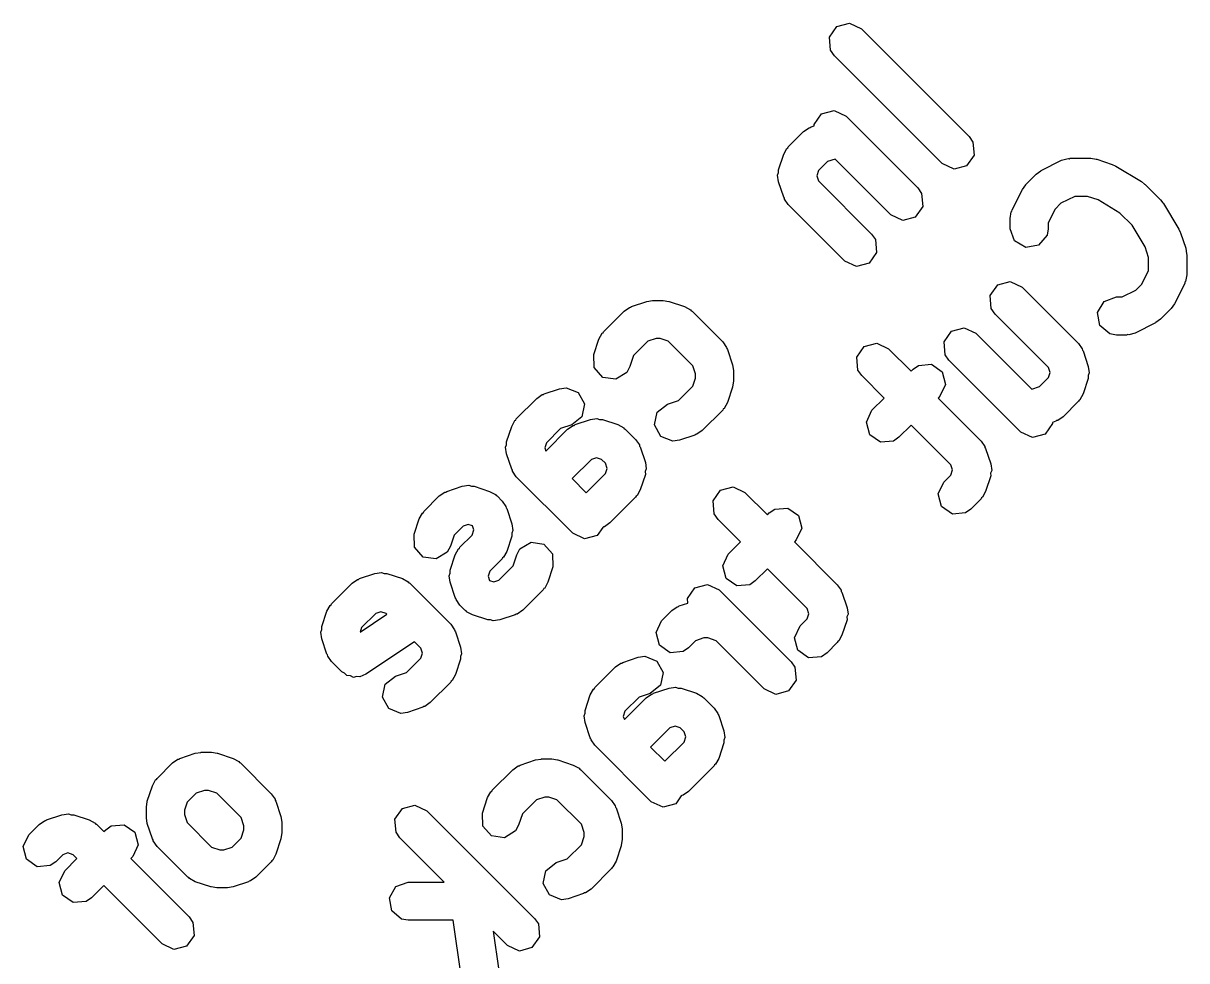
# Model space of a CAD drawing. Extents: x 58.1 to 86.1, y -102 to -91.3.
# Drawn here: x 81.518 to 86.098, y -94.994 to -91.305 of the extents above; entities that cross this region are included whole.
import ezdxf

# ---------------------------------------------------------------- set-up
doc = ezdxf.new("R2010")
doc.units = 0
doc.layers.add('BLACK', color=7, linetype='CONTINUOUS')

msp = doc.modelspace()

# ---------------------------------------------------------------- linework, layer by layer
at = {"layer": 'BLACK', "linetype": 'CONTINUOUS'}
for p, q in [((84.6917, -91.3607), (84.7211, -91.3187)), ((84.7211, -91.3187), (84.7707, -91.3054)), ((84.7707, -91.3054), (84.8172, -91.3271)), ((84.8172, -91.3271), (85.2415, -91.7513)), ((84.6962, -91.4118), (84.6917, -91.3607)), ((84.7111, -91.4331), (84.6962, -91.4118)), ((85.1354, -91.8574), (84.7111, -91.4331)), ((84.6605, -91.6621), (84.7101, -91.6488)), ((84.7101, -91.6488), (84.7566, -91.6705)), ((84.6311, -91.7042), (84.6605, -91.6621)), ((84.7566, -91.6705), (85.0394, -91.9534)), ((84.5293, -91.7917), (84.5899, -91.7311)), ((84.5899, -91.7311), (84.6112, -91.7162)), ((84.6112, -91.7162), (84.6157, -91.7158)), ((84.6157, -91.7158), (84.6192, -91.713)), ((84.6192, -91.713), (84.6315, -91.7089)), ((84.6315, -91.7089), (84.6311, -91.7042)), ((85.2415, -91.7513), (85.2564, -91.7727)), ((85.2564, -91.7727), (85.2609, -91.8238)), ((84.491, -91.8817), (84.5112, -91.8211)), ((84.5112, -91.8211), (84.5236, -91.7982)), ((84.5236, -91.7982), (84.5274, -91.7958)), ((84.5274, -91.7958), (84.5293, -91.7917)), ((85.2609, -91.8238), (85.2314, -91.8658)), ((85.6349, -91.8382), (85.6391, -91.8367)), ((85.6391, -91.8367), (85.72, -91.8367)), ((85.72, -91.8367), (85.742, -91.8405)), ((84.4913, -91.8929), (84.491, -91.8817)), ((84.6834, -91.8497), (84.6479, -91.8853)), ((84.7136, -91.8397), (84.6834, -91.8497)), ((84.9334, -92.0594), (84.7136, -91.8397)), ((85.1819, -91.8791), (85.1354, -91.8574)), ((85.2314, -91.8658), (85.1819, -91.8791)), ((85.5248, -91.885), (85.6056, -91.8446)), ((85.6056, -91.8446), (85.6306, -91.8371)), ((85.6306, -91.8371), (85.6349, -91.8382)), ((85.742, -91.8405), (85.7437, -91.8405)), ((85.7437, -91.8405), (85.8043, -91.8607)), ((85.8043, -91.8607), (85.8157, -91.8669)), ((85.8157, -91.8669), (85.8192, -91.8675)), ((85.8192, -91.8675), (85.9202, -91.9282)), ((84.4871, -91.9033), (84.4913, -91.8929)), ((84.491, -91.9291), (84.4871, -91.9033)), ((84.6479, -91.8853), (84.6412, -91.9054)), ((84.6412, -91.9054), (84.6479, -91.9255)), ((84.6479, -91.9255), (84.8576, -92.1352)), ((85.4649, -91.9394), (85.5053, -91.899)), ((85.5053, -91.899), (85.5237, -91.8862)), ((85.5237, -91.8862), (85.5248, -91.885)), ((85.9202, -91.9282), (85.9315, -91.938)), ((84.5112, -91.9897), (84.491, -91.9291)), ((85.0394, -91.9534), (85.0544, -91.9747)), ((85.4104, -92.0397), (85.4508, -91.9589)), ((85.4508, -91.9589), (85.4642, -91.9409)), ((85.4642, -91.9409), (85.4649, -91.9394)), ((85.9315, -91.938), (85.9346, -91.9394)), ((85.9346, -91.9394), (85.9952, -92)), ((84.514, -91.9932), (84.5112, -91.9897)), ((84.5144, -91.9977), (84.514, -91.9932)), ((84.5293, -92.019), (84.5144, -91.9977)), ((84.7515, -92.2413), (84.5293, -92.019)), ((85.0544, -91.9747), (85.0588, -92.0258)), ((85.6028, -92.0137), (85.5796, -92.0369)), ((85.6569, -91.9867), (85.6028, -92.0137)), ((85.7078, -91.9867), (85.6569, -91.9867)), ((85.749, -92.0004), (85.7078, -91.9867)), ((85.8351, -92.052), (85.749, -92.0004)), ((85.9952, -92), (86.0038, -92.0123)), ((86.0038, -92.0123), (86.0065, -92.0145)), ((86.0065, -92.0145), (86.0671, -92.1155)), ((84.9798, -92.0811), (84.9334, -92.0594)), ((85.0588, -92.0258), (85.0294, -92.0678)), ((85.4025, -92.0733), (85.407, -92.0476)), ((85.407, -92.0476), (85.4099, -92.0442)), ((85.4099, -92.0442), (85.4104, -92.0397)), ((85.5796, -92.0369), (85.5525, -92.091)), ((85.8826, -92.0996), (85.8351, -92.052)), ((85.0294, -92.0678), (84.9798, -92.0811)), ((85.4025, -92.1137), (85.4025, -92.0733)), ((85.5525, -92.091), (85.5525, -92.1137)), ((85.9343, -92.1856), (85.8826, -92.0996)), ((84.8576, -92.1352), (84.8725, -92.1565)), ((84.8725, -92.1565), (84.877, -92.2076)), ((85.4201, -92.1619), (85.4025, -92.1137)), ((85.548, -92.1393), (85.515, -92.1786)), ((85.5525, -92.1137), (85.548, -92.1393)), ((86.0671, -92.1155), (86.0717, -92.1276)), ((86.0717, -92.1276), (86.074, -92.1304)), ((86.074, -92.1304), (86.0942, -92.191)), ((85.4645, -92.1875), (85.4201, -92.1619)), ((85.515, -92.1786), (85.4645, -92.1875)), ((85.948, -92.2269), (85.9343, -92.1856)), ((86.0942, -92.191), (86.0974, -92.2132)), ((84.798, -92.2629), (84.7515, -92.2413)), ((84.877, -92.2076), (84.8476, -92.2497)), ((85.948, -92.2778), (85.948, -92.2269)), ((86.0974, -92.2132), (86.098, -92.2147)), ((86.098, -92.2147), (86.098, -92.2955)), ((84.8476, -92.2497), (84.798, -92.2629)), ((85.921, -92.3319), (85.948, -92.2778)), ((85.3243, -92.3771), (85.3537, -92.3351)), ((85.3537, -92.3351), (85.4032, -92.3218)), ((85.4032, -92.3218), (85.4497, -92.3435)), ((85.8978, -92.3551), (85.921, -92.3319)), ((86.0901, -92.3291), (86.0497, -92.4099)), ((86.0906, -92.3246), (86.0901, -92.3291)), ((86.0935, -92.3212), (86.0906, -92.3246)), ((86.098, -92.2955), (86.0935, -92.3212)), ((85.3287, -92.4282), (85.3243, -92.3771)), ((85.4497, -92.3435), (85.672, -92.5657)), ((85.7728, -92.3997), (85.821, -92.3821)), ((85.821, -92.3821), (85.8437, -92.3821)), ((85.8437, -92.3821), (85.8978, -92.3551)), ((83.8828, -92.4382), (83.9041, -92.4233)), ((83.9041, -92.4233), (83.9086, -92.4229)), ((83.9086, -92.4229), (83.9121, -92.4201)), ((83.9121, -92.4201), (83.9727, -92.3999)), ((83.9727, -92.3999), (83.9949, -92.3966)), ((83.9949, -92.3966), (83.9964, -92.3961)), ((83.9964, -92.3961), (84.0368, -92.3961)), ((84.0368, -92.3961), (84.0589, -92.4)), ((84.0589, -92.4), (84.0606, -92.3999)), ((84.0606, -92.3999), (84.1212, -92.4201)), ((84.1212, -92.4201), (84.1441, -92.4325)), ((85.3437, -92.4496), (85.3287, -92.4282)), ((85.7471, -92.4441), (85.7728, -92.3997)), ((86.0356, -92.4294), (85.9952, -92.4698)), ((86.0363, -92.4279), (86.0356, -92.4294)), ((86.0497, -92.4099), (86.0363, -92.4279)), ((83.802, -92.5191), (83.8828, -92.4382)), ((84.1441, -92.4325), (84.1464, -92.4364)), ((84.1464, -92.4364), (84.1505, -92.4382)), ((84.1505, -92.4382), (84.2717, -92.5595)), ((85.5534, -92.6593), (85.3437, -92.4496)), ((85.756, -92.4946), (85.7471, -92.4441)), ((85.9952, -92.4698), (85.9769, -92.4826)), ((83.7963, -92.5255), (83.8001, -92.5231)), ((83.8001, -92.5231), (83.802, -92.5191)), ((85.1424, -92.5589), (85.1719, -92.5169)), ((85.1719, -92.5169), (85.2214, -92.5036)), ((85.2214, -92.5036), (85.2679, -92.5253)), ((85.7953, -92.5276), (85.756, -92.4946)), ((85.9757, -92.4838), (85.8949, -92.5242)), ((85.9769, -92.4826), (85.9757, -92.4838)), ((83.7637, -92.609), (83.7839, -92.5484)), ((83.7839, -92.5484), (83.7963, -92.5255)), ((83.9763, -92.5568), (83.9206, -92.6126)), ((84.0086, -92.5461), (83.9763, -92.5568)), ((84.0247, -92.5461), (84.0086, -92.5461)), ((84.0569, -92.5568), (84.0247, -92.5461)), ((84.1531, -92.653), (84.0569, -92.5568)), ((84.2717, -92.5595), (84.2866, -92.5808)), ((84.8284, -92.5775), (84.878, -92.5642)), ((84.878, -92.5642), (84.9245, -92.5859)), ((85.1469, -92.6101), (85.1424, -92.5589)), ((85.2679, -92.5253), (85.4877, -92.7451)), ((85.672, -92.5657), (85.6869, -92.5871)), ((85.821, -92.5321), (85.7953, -92.5276)), ((85.8614, -92.5321), (85.821, -92.5321)), ((85.8656, -92.5306), (85.8614, -92.5321)), ((85.87, -92.5316), (85.8656, -92.5306)), ((85.8949, -92.5242), (85.87, -92.5316)), ((83.7651, -92.6603), (83.7637, -92.609)), ((83.9206, -92.6126), (83.906, -92.6564)), ((84.2866, -92.5808), (84.287, -92.5853)), ((84.287, -92.5853), (84.2898, -92.5888)), ((84.2898, -92.5888), (84.31, -92.6494)), ((84.799, -92.6196), (84.8284, -92.5775)), ((84.9245, -92.5859), (85.0129, -92.6743)), ((85.1619, -92.6314), (85.1469, -92.6101)), ((85.6869, -92.5871), (85.6873, -92.5915)), ((85.6873, -92.5915), (85.6901, -92.595)), ((85.6901, -92.595), (85.7103, -92.6557)), ((83.7991, -92.6987), (83.7651, -92.6603)), ((83.906, -92.6564), (83.8936, -92.6793)), ((84.1639, -92.6853), (84.1531, -92.653)), ((84.31, -92.6494), (84.3133, -92.6716)), ((84.8035, -92.6707), (84.799, -92.6196)), ((85.0204, -92.6667), (85.0418, -92.6518)), ((85.0418, -92.6518), (85.0929, -92.6473)), ((85.0929, -92.6473), (85.1349, -92.6768)), ((85.4447, -92.9142), (85.1619, -92.6314)), ((85.5601, -92.6794), (85.5534, -92.6593)), ((85.7103, -92.6557), (85.7141, -92.6814)), ((83.8498, -92.7062), (83.7991, -92.6987)), ((83.8936, -92.6793), (83.8498, -92.7062)), ((84.1531, -92.7336), (84.1639, -92.7013)), ((84.1639, -92.7013), (84.1639, -92.6853)), ((84.3133, -92.6716), (84.3139, -92.6731)), ((84.3139, -92.6731), (84.3139, -92.7135)), ((84.8184, -92.692), (84.8035, -92.6707)), ((84.9068, -92.7804), (84.8184, -92.692)), ((85.0129, -92.6743), (85.0204, -92.6667)), ((85.1349, -92.6768), (85.1482, -92.7263)), ((85.5178, -92.735), (85.5534, -92.6995)), ((85.5534, -92.6995), (85.5601, -92.6794)), ((85.7103, -92.7031), (85.6901, -92.7637)), ((85.7141, -92.6814), (85.71, -92.6919)), ((85.71, -92.6919), (85.7103, -92.7031)), ((83.5687, -92.7636), (83.6293, -92.7434)), ((83.6293, -92.7434), (83.655, -92.7396)), ((83.655, -92.7396), (83.7027, -92.7584)), ((84.0973, -92.7894), (84.1531, -92.7336)), ((84.31, -92.7372), (84.2898, -92.7978)), ((84.3139, -92.7135), (84.31, -92.7356)), ((84.31, -92.7356), (84.31, -92.7372)), ((85.1482, -92.7263), (85.1265, -92.7728)), ((85.4877, -92.7451), (85.5178, -92.735)), ((83.4585, -92.8625), (83.5393, -92.7817)), ((83.5393, -92.7817), (83.5607, -92.7668)), ((83.5607, -92.7668), (83.5651, -92.7664)), ((83.5651, -92.7664), (83.5687, -92.7636)), ((83.7027, -92.7584), (83.7272, -92.8035)), ((84.0535, -92.804), (84.0973, -92.7894)), ((84.2898, -92.7978), (84.2774, -92.8207)), ((84.8588, -92.8284), (84.9068, -92.7804)), ((85.1265, -92.7728), (85.1189, -92.7804)), ((85.1189, -92.7804), (85.2881, -92.9496)), ((85.672, -92.793), (85.6114, -92.8536)), ((85.6739, -92.7889), (85.672, -92.793)), ((85.6777, -92.7866), (85.6739, -92.7889)), ((85.6901, -92.7637), (85.6777, -92.7866)), ((83.7272, -92.8035), (83.7169, -92.8538)), ((84.0031, -92.8861), (84.0133, -92.8359)), ((84.0133, -92.8359), (84.0535, -92.804)), ((84.2717, -92.8272), (84.1909, -92.908)), ((84.2736, -92.8231), (84.2717, -92.8272)), ((84.2774, -92.8207), (84.2736, -92.8231)), ((84.8371, -92.8749), (84.8588, -92.8284)), ((83.4404, -92.8918), (83.4528, -92.8689)), ((83.4528, -92.8689), (83.4566, -92.8666)), ((83.4566, -92.8666), (83.4585, -92.8625)), ((83.6767, -92.8857), (83.6329, -92.9003)), ((83.6606, -92.9029), (83.6819, -92.888)), ((83.7169, -92.8538), (83.6767, -92.8857)), ((83.6819, -92.888), (83.6864, -92.8876)), ((83.6864, -92.8876), (83.6899, -92.8848)), ((83.6899, -92.8848), (83.7505, -92.8646)), ((83.7505, -92.8646), (83.7763, -92.8608)), ((83.7763, -92.8608), (83.7867, -92.8649)), ((83.7867, -92.8649), (83.7979, -92.8646)), ((83.7979, -92.8646), (83.8585, -92.8848)), ((83.8585, -92.8848), (83.8814, -92.8972)), ((84.0275, -92.9313), (84.0031, -92.8861)), ((84.8504, -92.9244), (84.8371, -92.8749)), ((85.0129, -92.8865), (84.9649, -92.9344)), ((85.1695, -93.0431), (85.0129, -92.8865)), ((85.5702, -92.8806), (85.5407, -92.9226)), ((85.5821, -92.8717), (85.5698, -92.8758)), ((85.5698, -92.8758), (85.5702, -92.8806)), ((85.5856, -92.869), (85.5821, -92.8717)), ((85.59, -92.8686), (85.5856, -92.869)), ((85.6114, -92.8536), (85.59, -92.8686)), ((83.4202, -92.9524), (83.4404, -92.8918)), ((83.5746, -92.9888), (83.6606, -92.9029)), ((83.6329, -92.9003), (83.5771, -92.9561)), ((83.8814, -92.8972), (83.8838, -92.901)), ((83.8838, -92.901), (83.8878, -92.9029)), ((83.8878, -92.9029), (83.9283, -92.9433)), ((84.0752, -92.9501), (84.0275, -92.9313)), ((84.1616, -92.9261), (84.101, -92.9463)), ((84.1651, -92.9233), (84.1616, -92.9261)), ((84.1696, -92.9229), (84.1651, -92.9233)), ((84.1909, -92.908), (84.1696, -92.9229)), ((84.8924, -92.9538), (84.8504, -92.9244)), ((84.9649, -92.9344), (84.9435, -92.9494)), ((85.4912, -92.9359), (85.4447, -92.9142)), ((85.5407, -92.9226), (85.4912, -92.9359)), ((83.4164, -92.9741), (83.4205, -92.9637)), ((83.4202, -92.9999), (83.4164, -92.9741)), ((83.4205, -92.9637), (83.4202, -92.9524)), ((83.5771, -92.9561), (83.5704, -92.9762)), ((83.5704, -92.9762), (83.5746, -92.9888)), ((83.9283, -92.9433), (83.9432, -92.9647)), ((83.9432, -92.9647), (83.9436, -92.9691)), ((83.9436, -92.9691), (83.9464, -92.9726)), ((83.9464, -92.9726), (83.9666, -93.0332)), ((84.101, -92.9463), (84.0752, -92.9501)), ((84.9435, -92.9494), (84.8924, -92.9538)), ((85.2881, -92.9496), (85.3031, -92.9709)), ((85.3031, -92.9709), (85.3035, -92.9754)), ((85.3035, -92.9754), (85.3062, -92.9789)), ((85.3062, -92.9789), (85.3264, -93.0395)), ((83.4404, -93.0605), (83.4202, -92.9999)), ((83.7541, -93.0215), (83.6782, -93.0974)), ((83.7742, -93.0148), (83.7541, -93.0215)), ((83.7943, -93.0215), (83.7742, -93.0148)), ((83.8097, -93.0369), (83.7943, -93.0215)), ((83.4432, -93.064), (83.4404, -93.0605)), ((83.4436, -93.0685), (83.4432, -93.064)), ((83.4585, -93.0898), (83.4436, -93.0685)), ((83.8164, -93.057), (83.8097, -93.0369)), ((83.8097, -93.0771), (83.8164, -93.057)), ((83.9704, -93.059), (83.9663, -93.0695)), ((83.9663, -93.0695), (83.9666, -93.0807)), ((83.9666, -93.0332), (83.9704, -93.059)), ((85.1762, -93.0632), (85.1695, -93.0431)), ((85.1695, -93.0833), (85.1762, -93.0632)), ((85.3303, -93.0653), (85.3261, -93.0757)), ((85.3264, -93.0395), (85.3303, -93.0653)), ((83.6808, -93.312), (83.4585, -93.0898)), ((83.6782, -93.0974), (83.7338, -93.1529)), ((83.7338, -93.1529), (83.8097, -93.0771)), ((83.9666, -93.0807), (83.9464, -93.1413)), ((85.12, -93.1577), (85.1416, -93.1112)), ((85.1416, -93.1112), (85.1695, -93.0833)), ((85.3264, -93.0869), (85.3062, -93.1476)), ((85.3261, -93.0757), (85.3264, -93.0869)), ((83.1555, -93.1656), (83.1768, -93.1506)), ((83.1768, -93.1506), (83.1813, -93.1502)), ((83.1813, -93.1502), (83.1848, -93.1474)), ((83.1848, -93.1474), (83.2454, -93.1272)), ((83.2454, -93.1272), (83.2712, -93.1234)), ((83.2712, -93.1234), (83.2816, -93.1275)), ((83.2816, -93.1275), (83.2928, -93.1272)), ((83.2928, -93.1272), (83.3535, -93.1474)), ((83.3535, -93.1474), (83.3764, -93.1598)), ((83.3764, -93.1598), (83.3787, -93.1637)), ((83.3787, -93.1637), (83.3828, -93.1656)), ((83.934, -93.1642), (83.9301, -93.1665)), ((83.9464, -93.1413), (83.934, -93.1642)), ((84.2333, -93.1852), (84.2627, -93.1432)), ((84.2627, -93.1432), (84.3123, -93.1299)), ((84.3123, -93.1299), (84.3588, -93.1516)), ((84.3588, -93.1516), (84.4472, -93.24)), ((85.1332, -93.2073), (85.12, -93.1577)), ((85.3062, -93.1476), (85.2938, -93.1705)), ((83.0949, -93.2262), (83.1555, -93.1656)), ((83.3828, -93.1656), (83.403, -93.1858)), ((83.403, -93.1858), (83.4179, -93.2071)), ((83.4179, -93.2071), (83.4183, -93.2116)), ((83.9283, -93.1706), (83.8272, -93.2716)), ((83.9301, -93.1665), (83.9283, -93.1706)), ((84.2378, -93.2363), (84.2333, -93.1852)), ((85.1753, -93.2367), (85.1332, -93.2073)), ((85.2881, -93.1769), (85.2477, -93.2173)), ((85.29, -93.1728), (85.2881, -93.1769)), ((85.2938, -93.1705), (85.29, -93.1728)), ((83.0566, -93.3161), (83.0768, -93.2555)), ((83.0768, -93.2555), (83.0892, -93.2326)), ((83.0892, -93.2326), (83.093, -93.2302)), ((83.093, -93.2302), (83.0949, -93.2262)), ((83.4183, -93.2116), (83.4211, -93.2151)), ((83.4211, -93.2151), (83.4413, -93.2757)), ((84.2527, -93.2577), (84.2378, -93.2363)), ((84.4472, -93.24), (84.4547, -93.2324)), ((84.4547, -93.2324), (84.4761, -93.2175)), ((84.4761, -93.2175), (84.5272, -93.213)), ((84.5272, -93.213), (84.5692, -93.2424)), ((84.5692, -93.2424), (84.5825, -93.292)), ((85.2264, -93.2322), (85.1753, -93.2367)), ((85.2477, -93.2173), (85.2264, -93.2322)), ((83.249, -93.2841), (83.2135, -93.3197)), ((83.2691, -93.2774), (83.249, -93.2841)), ((83.2856, -93.2829), (83.2691, -93.2774)), ((83.2844, -93.3195), (83.2911, -93.2994)), ((83.2911, -93.2994), (83.2856, -93.2829)), ((83.4451, -93.3015), (83.441, -93.3119)), ((83.4413, -93.2757), (83.4451, -93.3015)), ((83.7988, -93.289), (83.7768, -93.3204)), ((83.8014, -93.287), (83.7988, -93.289)), ((83.8059, -93.2866), (83.8014, -93.287)), ((83.8272, -93.2716), (83.8059, -93.2866)), ((84.3411, -93.3461), (84.2527, -93.2577)), ((84.5825, -93.292), (84.5608, -93.3385)), ((83.058, -93.3674), (83.0566, -93.3161)), ((83.2135, -93.3197), (83.1989, -93.3635)), ((83.2363, -93.3676), (83.2844, -93.3195)), ((83.4413, -93.3231), (83.4211, -93.3837)), ((83.441, -93.3119), (83.4413, -93.3231)), ((83.473, -93.374), (83.5167, -93.3471)), ((83.5167, -93.3471), (83.5675, -93.3547)), ((83.7273, -93.3337), (83.6808, -93.312)), ((83.7768, -93.3204), (83.7273, -93.3337)), ((84.2931, -93.3941), (84.3411, -93.3461)), ((84.5608, -93.3385), (84.5532, -93.3461)), ((84.5532, -93.3461), (84.7224, -93.5153)), ((83.092, -93.4058), (83.058, -93.3674)), ((83.1865, -93.3864), (83.1427, -93.4133)), ((83.1989, -93.3635), (83.1865, -93.3864)), ((83.2182, -93.3969), (83.2306, -93.374)), ((83.2306, -93.374), (83.2344, -93.3716)), ((83.2344, -93.3716), (83.2363, -93.3676)), ((83.4211, -93.3837), (83.4087, -93.4066)), ((83.4606, -93.3969), (83.473, -93.374)), ((83.5675, -93.3547), (83.6015, -93.3931)), ((83.6015, -93.3931), (83.6029, -93.4443)), ((84.2714, -93.4405), (84.2931, -93.3941)), ((83.1427, -93.4133), (83.092, -93.4058)), ((83.198, -93.4575), (83.2182, -93.3969)), ((83.403, -93.413), (83.3549, -93.4611)), ((83.4049, -93.409), (83.403, -93.413)), ((83.4087, -93.4066), (83.4049, -93.409)), ((83.446, -93.4407), (83.4606, -93.3969)), ((82.8413, -93.4909), (82.902, -93.4707)), ((82.902, -93.4707), (82.9277, -93.4669)), ((82.9277, -93.4669), (82.9382, -93.471)), ((82.9382, -93.471), (82.9494, -93.4707)), ((82.9494, -93.4707), (83.01, -93.4909)), ((83.1942, -93.4792), (83.1983, -93.4687)), ((83.198, -93.5049), (83.1942, -93.4792)), ((83.1983, -93.4687), (83.198, -93.4575)), ((83.3549, -93.4611), (83.3482, -93.4812)), ((83.3482, -93.4812), (83.3537, -93.4977)), ((83.3902, -93.4965), (83.446, -93.4407)), ((83.6029, -93.4443), (83.5827, -93.5049)), ((84.2847, -93.4901), (84.2714, -93.4405)), ((84.4472, -93.4521), (84.3992, -93.5001)), ((84.6038, -93.6088), (84.4472, -93.4521)), ((82.7312, -93.5898), (82.812, -93.509)), ((82.812, -93.509), (82.8334, -93.4941)), ((82.8334, -93.4941), (82.8378, -93.4937)), ((82.8378, -93.4937), (82.8413, -93.4909)), ((83.01, -93.4909), (83.0329, -93.5033)), ((83.0329, -93.5033), (83.0353, -93.5071)), ((83.0353, -93.5071), (83.0393, -93.509)), ((83.0393, -93.509), (83.2009, -93.6706)), ((83.2182, -93.5656), (83.198, -93.5049)), ((83.3537, -93.4977), (83.3701, -93.5032)), ((83.3701, -93.5032), (83.3902, -93.4965)), ((83.5665, -93.5302), (83.5646, -93.5343)), ((83.5703, -93.5279), (83.5665, -93.5302)), ((83.5827, -93.5049), (83.5703, -93.5279)), ((84.1323, -93.5691), (84.1617, -93.5271)), ((84.1617, -93.5271), (84.2113, -93.5138)), ((84.2113, -93.5138), (84.2578, -93.5355)), ((84.3267, -93.5195), (84.2847, -93.4901)), ((84.3778, -93.5151), (84.3267, -93.5195)), ((84.3992, -93.5001), (84.3778, -93.5151)), ((84.7224, -93.5153), (84.7374, -93.5366)), ((83.221, -93.5691), (83.2182, -93.5656)), ((83.2214, -93.5735), (83.221, -93.5691)), ((83.2363, -93.5949), (83.2214, -93.5735)), ((83.5646, -93.5343), (83.4838, -93.6151)), ((84.1338, -93.587), (84.1323, -93.5691)), ((84.2578, -93.5355), (84.5406, -93.8183)), ((84.7374, -93.5366), (84.7378, -93.5411)), ((84.7378, -93.5411), (84.7406, -93.5446)), ((84.7406, -93.5446), (84.7608, -93.6052)), ((82.6929, -93.6797), (82.7131, -93.6191)), ((82.7131, -93.6191), (82.7255, -93.5962)), ((82.7255, -93.5962), (82.7293, -93.5939)), ((82.7293, -93.5939), (82.7312, -93.5898)), ((82.9257, -93.6209), (82.9056, -93.6276)), ((82.9458, -93.6276), (82.9257, -93.6209)), ((83.2565, -93.6151), (83.2363, -93.5949)), ((83.2606, -93.617), (83.2565, -93.6151)), ((83.2629, -93.6208), (83.2606, -93.617)), ((83.2858, -93.6332), (83.2629, -93.6208)), ((83.4838, -93.6151), (83.4624, -93.63)), ((84.0305, -93.6567), (84.0709, -93.6163)), ((84.0709, -93.6163), (84.0922, -93.6013)), ((84.0922, -93.6013), (84.0967, -93.601)), ((84.0967, -93.601), (84.1002, -93.5982)), ((84.1002, -93.5982), (84.1338, -93.587)), ((84.6105, -93.6289), (84.6038, -93.6088)), ((84.7608, -93.6052), (84.7646, -93.631)), ((82.8437, -93.7016), (82.9494, -93.6312)), ((82.9056, -93.6276), (82.8498, -93.6834)), ((82.9494, -93.6312), (82.9458, -93.6276)), ((83.3464, -93.6534), (83.2858, -93.6332)), ((83.3576, -93.6531), (83.3464, -93.6534)), ((83.3681, -93.6572), (83.3576, -93.6531)), ((83.3939, -93.6534), (83.3681, -93.6572)), ((83.4545, -93.6332), (83.3939, -93.6534)), ((83.458, -93.6304), (83.4545, -93.6332)), ((83.4624, -93.63), (83.458, -93.6304)), ((84.0088, -93.7032), (84.0305, -93.6567)), ((84.576, -93.6769), (84.6038, -93.649)), ((84.6038, -93.649), (84.6105, -93.6289)), ((84.7608, -93.6526), (84.7406, -93.7132)), ((84.7646, -93.631), (84.7604, -93.6414)), ((84.7604, -93.6414), (84.7608, -93.6526)), ((82.6891, -93.7014), (82.6932, -93.691)), ((82.6929, -93.7272), (82.6891, -93.7014)), ((82.6932, -93.691), (82.6929, -93.6797)), ((82.8498, -93.6834), (82.8437, -93.7016)), ((83.2009, -93.6706), (83.2159, -93.692)), ((83.2159, -93.692), (83.2163, -93.6964)), ((83.2163, -93.6964), (83.2191, -93.6999)), ((83.2191, -93.6999), (83.2393, -93.7606)), ((84.0221, -93.7527), (84.0088, -93.7032)), ((84.5543, -93.7234), (84.576, -93.6769)), ((84.7406, -93.7132), (84.7281, -93.7361)), ((82.7131, -93.7878), (82.6929, -93.7272)), ((83.0575, -93.7394), (82.8663, -93.8669)), ((83.0824, -93.7642), (83.0575, -93.7394)), ((83.2393, -93.7606), (83.2431, -93.7863)), ((84.0641, -93.7822), (84.0221, -93.7527)), ((84.1644, -93.7349), (84.1365, -93.7628)), ((84.1967, -93.7241), (84.1644, -93.7349)), ((84.2128, -93.7241), (84.1967, -93.7241)), ((84.245, -93.7349), (84.2128, -93.7241)), ((84.4345, -93.9244), (84.245, -93.7349)), ((84.5676, -93.7729), (84.5543, -93.7234)), ((84.7224, -93.7426), (84.682, -93.783)), ((84.7243, -93.7385), (84.7224, -93.7426)), ((84.7281, -93.7361), (84.7243, -93.7385)), ((82.7159, -93.7913), (82.7131, -93.7878)), ((82.7163, -93.7958), (82.7159, -93.7913)), ((82.7312, -93.8171), (82.7163, -93.7958)), ((83.0266, -93.8601), (83.0824, -93.8044)), ((83.0891, -93.7843), (83.0824, -93.7642)), ((83.0824, -93.8044), (83.0891, -93.7843)), ((83.2431, -93.7863), (83.239, -93.7968)), ((83.239, -93.7968), (83.2393, -93.808)), ((83.878, -93.8204), (83.9386, -93.8002)), ((83.9386, -93.8002), (83.9643, -93.7964)), ((83.9643, -93.7964), (84.0121, -93.8152)), ((84.1152, -93.7777), (84.0641, -93.7822)), ((84.1365, -93.7628), (84.1152, -93.7777)), ((84.6096, -93.8024), (84.5676, -93.7729)), ((84.6607, -93.7979), (84.6096, -93.8024)), ((84.682, -93.783), (84.6607, -93.7979)), ((82.7716, -93.8575), (82.7312, -93.8171)), ((83.2393, -93.808), (83.2191, -93.8686)), ((83.7678, -93.9193), (83.8487, -93.8385)), ((83.8487, -93.8385), (83.87, -93.8236)), ((83.87, -93.8236), (83.8745, -93.8232)), ((83.8745, -93.8232), (83.878, -93.8204)), ((84.0121, -93.8152), (84.0365, -93.8603)), ((84.5406, -93.8183), (84.5555, -93.8397)), ((84.5555, -93.8397), (84.56, -93.8908)), ((82.7829, -93.8627), (82.7716, -93.8575)), ((82.7914, -93.8717), (82.7829, -93.8627)), ((82.8054, -93.8733), (82.7914, -93.8717)), ((82.8181, -93.8792), (82.8054, -93.8733)), ((82.8301, -93.876), (82.8181, -93.8792)), ((82.8424, -93.8773), (82.8301, -93.876)), ((82.8663, -93.8669), (82.8424, -93.8773)), ((82.9426, -93.9066), (82.9828, -93.8747)), ((82.9828, -93.8747), (83.0266, -93.8601)), ((83.2009, -93.8979), (83.1201, -93.9787)), ((83.2028, -93.8939), (83.2009, -93.8979)), ((83.2067, -93.8915), (83.2028, -93.8939)), ((83.2191, -93.8686), (83.2067, -93.8915)), ((84.0365, -93.8603), (84.0262, -93.9106)), ((84.56, -93.8908), (84.5306, -93.9328)), ((82.9323, -93.9569), (82.9426, -93.9066)), ((83.7497, -93.9486), (83.7621, -93.9257)), ((83.7621, -93.9257), (83.7659, -93.9234)), ((83.7659, -93.9234), (83.7678, -93.9193)), ((83.986, -93.9425), (83.9422, -93.9571)), ((84.0262, -93.9106), (83.986, -93.9425)), ((83.9957, -93.9444), (83.9992, -93.9416)), ((83.9992, -93.9416), (84.0598, -93.9214)), ((84.0598, -93.9214), (84.0856, -93.9176)), ((84.0856, -93.9176), (84.096, -93.9217)), ((84.096, -93.9217), (84.1072, -93.9214)), ((84.1072, -93.9214), (84.1678, -93.9416)), ((84.1678, -93.9416), (84.1907, -93.954)), ((84.481, -93.9461), (84.4345, -93.9244)), ((84.5306, -93.9328), (84.481, -93.9461)), ((82.9567, -94.002), (82.9323, -93.9569)), ((83.1201, -93.9787), (83.0988, -93.9937)), ((83.7295, -94.0093), (83.7497, -93.9486)), ((83.884, -94.0457), (83.9699, -93.9597)), ((83.9422, -93.9571), (83.8864, -94.0129)), ((83.9699, -93.9597), (83.9912, -93.9448)), ((83.9912, -93.9448), (83.9957, -93.9444)), ((84.1907, -93.954), (84.1931, -93.9578)), ((84.1931, -93.9578), (84.1972, -93.9597)), ((84.1972, -93.9597), (84.2376, -94.0001)), ((83.0044, -94.0209), (82.9567, -94.002)), ((83.0302, -94.017), (83.0044, -94.0209)), ((83.0908, -93.9968), (83.0302, -94.017)), ((83.0943, -93.9941), (83.0908, -93.9968)), ((83.0988, -93.9937), (83.0943, -93.9941)), ((83.7257, -94.0309), (83.7298, -94.0205)), ((83.7295, -94.0567), (83.7257, -94.0309)), ((83.7298, -94.0205), (83.7295, -94.0093)), ((83.8864, -94.0129), (83.8797, -94.033)), ((83.8797, -94.033), (83.884, -94.0457)), ((84.2376, -94.0001), (84.2525, -94.0215)), ((84.2525, -94.0215), (84.2529, -94.0259)), ((84.2529, -94.0259), (84.2557, -94.0295)), ((84.2557, -94.0295), (84.2759, -94.0901)), ((83.7497, -94.1173), (83.7295, -94.0567)), ((84.0634, -94.0783), (83.9875, -94.1542)), ((84.0835, -94.0716), (84.0634, -94.0783)), ((84.1036, -94.0783), (84.0835, -94.0716)), ((84.119, -94.0937), (84.1036, -94.0783)), ((83.7525, -94.1208), (83.7497, -94.1173)), ((83.7529, -94.1253), (83.7525, -94.1208)), ((83.7678, -94.1466), (83.7529, -94.1253)), ((84.1257, -94.1138), (84.119, -94.0937)), ((84.119, -94.1339), (84.1257, -94.1138)), ((84.2797, -94.1158), (84.2756, -94.1263)), ((84.2756, -94.1263), (84.2759, -94.1375)), ((84.2759, -94.0901), (84.2797, -94.1158)), ((83.9901, -94.3688), (83.7678, -94.1466)), ((83.9875, -94.1542), (84.0431, -94.2097)), ((84.0431, -94.2097), (84.119, -94.1339)), ((84.2759, -94.1375), (84.2557, -94.1981)), ((82.0443, -94.2767), (82.1049, -94.2161)), ((82.1049, -94.2161), (82.1263, -94.2012)), ((82.1263, -94.2012), (82.1307, -94.2008)), ((82.1307, -94.2008), (82.1342, -94.198)), ((82.1342, -94.198), (82.1949, -94.1778)), ((82.1949, -94.1778), (82.217, -94.1745)), ((82.217, -94.1745), (82.2186, -94.1739)), ((82.2186, -94.1739), (82.259, -94.1739)), ((82.259, -94.1739), (82.2811, -94.1778)), ((82.2811, -94.1778), (82.2827, -94.1778)), ((82.2827, -94.1778), (82.3433, -94.198)), ((82.3433, -94.198), (82.3662, -94.2104)), ((82.3662, -94.2104), (82.3686, -94.2142)), ((82.3686, -94.2142), (82.3726, -94.2161)), ((82.3726, -94.2161), (82.4938, -94.3373)), ((83.4739, -94.2245), (83.5345, -94.2043)), ((83.5345, -94.2043), (83.5567, -94.201)), ((83.5567, -94.201), (83.5582, -94.2004)), ((83.5582, -94.2004), (83.5986, -94.2004)), ((83.5986, -94.2004), (83.6207, -94.2043)), ((83.6207, -94.2043), (83.6224, -94.2043)), ((83.6224, -94.2043), (83.683, -94.2245)), ((84.2557, -94.1981), (84.2433, -94.221)), ((83.3638, -94.3234), (83.4446, -94.2426)), ((83.4446, -94.2426), (83.4659, -94.2276)), ((83.4659, -94.2276), (83.4704, -94.2272)), ((83.4704, -94.2272), (83.4739, -94.2245)), ((83.683, -94.2245), (83.7059, -94.2369)), ((83.7059, -94.2369), (83.7082, -94.2407)), ((83.7082, -94.2407), (83.7123, -94.2426)), ((83.7123, -94.2426), (83.8335, -94.3638)), ((84.2376, -94.2274), (84.1365, -94.3284)), ((84.2395, -94.2234), (84.2376, -94.2274)), ((84.2433, -94.221), (84.2395, -94.2234)), ((82.006, -94.3666), (82.0262, -94.306)), ((82.0262, -94.306), (82.0386, -94.2831)), ((82.0386, -94.2831), (82.0424, -94.2808)), ((82.0424, -94.2808), (82.0443, -94.2767)), ((82.1985, -94.3347), (82.1629, -94.3703)), ((82.2307, -94.3239), (82.1985, -94.3347)), ((82.2468, -94.3239), (82.2307, -94.3239)), ((82.2791, -94.3347), (82.2468, -94.3239)), ((82.3752, -94.4309), (82.2791, -94.3347)), ((82.4938, -94.3373), (82.5088, -94.3587)), ((83.3255, -94.4133), (83.3457, -94.3527)), ((83.3457, -94.3527), (83.3581, -94.3298)), ((83.3581, -94.3298), (83.3619, -94.3275)), ((83.3619, -94.3275), (83.3638, -94.3234)), ((83.5704, -94.3504), (83.5381, -94.3612)), ((83.5865, -94.3504), (83.5704, -94.3504)), ((83.6187, -94.3612), (83.5865, -94.3504)), ((84.1081, -94.3459), (84.0861, -94.3773)), ((84.1107, -94.3438), (84.1081, -94.3459)), ((84.1152, -94.3434), (84.1107, -94.3438)), ((84.1365, -94.3284), (84.1152, -94.3434)), ((82.0021, -94.3904), (82.006, -94.3683)), ((82.0021, -94.4308), (82.0021, -94.3904)), ((82.006, -94.3683), (82.006, -94.3666)), ((82.1629, -94.3703), (82.1521, -94.4025)), ((82.5088, -94.3587), (82.5092, -94.3631)), ((82.5092, -94.3631), (82.512, -94.3666)), ((82.512, -94.3666), (82.5322, -94.4273)), ((82.9807, -94.4378), (83.0101, -94.3958)), ((83.0101, -94.3958), (83.0597, -94.3825)), ((83.0597, -94.3825), (83.1062, -94.4042)), ((83.5381, -94.3612), (83.4824, -94.4169)), ((83.7149, -94.4573), (83.6187, -94.3612)), ((83.8335, -94.3638), (83.8484, -94.3851)), ((83.8484, -94.3851), (83.8488, -94.3896)), ((83.8488, -94.3896), (83.8516, -94.3931)), ((83.8516, -94.3931), (83.8718, -94.4537)), ((84.0366, -94.3905), (83.9901, -94.3688)), ((84.0861, -94.3773), (84.0366, -94.3905)), ((81.5796, -94.4586), (81.601, -94.4436)), ((81.601, -94.4436), (81.6055, -94.4432)), ((81.6055, -94.4432), (81.609, -94.4404)), ((81.609, -94.4404), (81.6696, -94.4202)), ((81.6696, -94.4202), (81.6953, -94.4164)), ((81.6953, -94.4164), (81.7058, -94.4205)), ((81.7058, -94.4205), (81.717, -94.4202)), ((81.717, -94.4202), (81.7776, -94.4404)), ((81.7776, -94.4404), (81.8005, -94.4528)), ((82.0027, -94.4323), (82.0021, -94.4308)), ((82.006, -94.4545), (82.0027, -94.4323)), ((82.1521, -94.4025), (82.1521, -94.4186)), ((82.1521, -94.4186), (82.1629, -94.4509)), ((82.386, -94.4631), (82.3752, -94.4309)), ((82.5322, -94.4273), (82.5354, -94.4494)), ((82.9852, -94.4889), (82.9807, -94.4378)), ((83.1062, -94.4042), (83.5305, -94.8285)), ((83.3269, -94.4646), (83.3255, -94.4133)), ((83.4824, -94.4169), (83.4678, -94.4608)), ((81.5392, -94.499), (81.5796, -94.4586)), ((81.8005, -94.4528), (81.8029, -94.4567)), ((81.8029, -94.4567), (81.8069, -94.4586)), ((81.8069, -94.4586), (81.8347, -94.4863)), ((81.8347, -94.4863), (81.8423, -94.4788)), ((81.8423, -94.4788), (81.8636, -94.4638)), ((81.8636, -94.4638), (81.9147, -94.4593)), ((81.9147, -94.4593), (81.9568, -94.4888)), ((81.9568, -94.4888), (81.97, -94.5383)), ((82.0262, -94.5151), (82.006, -94.4545)), ((82.1629, -94.4509), (82.2591, -94.547)), ((82.3752, -94.5115), (82.386, -94.4792)), ((82.386, -94.4792), (82.386, -94.4631)), ((82.536, -94.4914), (82.5321, -94.5135)), ((82.5354, -94.4494), (82.536, -94.451)), ((82.536, -94.451), (82.536, -94.4914)), ((83.0001, -94.5103), (82.9852, -94.4889)), ((83.3609, -94.503), (83.3269, -94.4646)), ((83.4554, -94.4837), (83.4116, -94.5105)), ((83.4678, -94.4608), (83.4554, -94.4837)), ((83.7257, -94.4896), (83.7149, -94.4573)), ((83.7257, -94.5057), (83.7257, -94.4896)), ((83.8718, -94.4537), (83.8751, -94.4759)), ((83.8751, -94.4759), (83.8757, -94.4774)), ((83.8757, -94.4774), (83.8757, -94.5178)), ((81.5176, -94.5455), (81.5392, -94.499)), ((81.97, -94.5383), (81.9484, -94.5848)), ((82.029, -94.5186), (82.0262, -94.5151)), ((82.0294, -94.5231), (82.029, -94.5186)), ((82.0443, -94.5444), (82.0294, -94.5231)), ((82.3397, -94.547), (82.3752, -94.5115)), ((82.5322, -94.5151), (82.512, -94.5757)), ((82.5321, -94.5135), (82.5322, -94.5151)), ((83.1751, -94.6853), (83.0001, -94.5103)), ((83.4116, -94.5105), (83.3609, -94.503)), ((83.6591, -94.5937), (83.7149, -94.5379)), ((83.7149, -94.5379), (83.7257, -94.5057)), ((83.8757, -94.5178), (83.8718, -94.5399)), ((81.5308, -94.595), (81.5176, -94.5455)), ((81.6732, -94.5771), (81.6453, -94.605)), ((81.6933, -94.5704), (81.6732, -94.5771)), ((81.7134, -94.5771), (81.6933, -94.5704)), ((81.7286, -94.5924), (81.7134, -94.5771)), ((81.9484, -94.5848), (81.9408, -94.5924)), ((82.1655, -94.6656), (82.0443, -94.5444)), ((82.2591, -94.547), (82.2913, -94.5578)), ((82.2913, -94.5578), (82.3074, -94.5578)), ((82.3074, -94.5578), (82.3397, -94.547)), ((82.512, -94.5757), (82.4995, -94.5986)), ((83.8718, -94.5416), (83.8516, -94.6022)), ((83.8718, -94.5399), (83.8718, -94.5416)), ((81.5729, -94.6244), (81.5308, -94.595)), ((81.624, -94.62), (81.5729, -94.6244)), ((81.6453, -94.605), (81.624, -94.62)), ((81.6807, -94.6404), (81.7286, -94.5924)), ((81.9408, -94.5924), (82.1706, -94.8222)), ((82.4938, -94.605), (82.4332, -94.6656)), ((82.4957, -94.601), (82.4938, -94.605)), ((82.4995, -94.5986), (82.4957, -94.601)), ((83.5751, -94.6402), (83.6153, -94.6083)), ((83.6153, -94.6083), (83.6591, -94.5937)), ((83.8354, -94.6274), (83.8335, -94.6315)), ((83.8392, -94.6251), (83.8354, -94.6274)), ((83.8516, -94.6022), (83.8392, -94.6251)), ((81.659, -94.6869), (81.6807, -94.6404)), ((82.1696, -94.6675), (82.1655, -94.6656)), ((82.1719, -94.6713), (82.1696, -94.6675)), ((82.1949, -94.6837), (82.1719, -94.6713)), ((82.4332, -94.6656), (82.4119, -94.6806)), ((83.5649, -94.6905), (83.5751, -94.6402)), ((83.8335, -94.6315), (83.7527, -94.7123)), ((81.6723, -94.7364), (81.659, -94.6869)), ((81.8347, -94.6985), (81.7867, -94.7464)), ((82.0645, -94.9283), (81.8347, -94.6985)), ((82.2555, -94.704), (82.1949, -94.6837)), ((82.2571, -94.7039), (82.2555, -94.704)), ((82.2792, -94.7078), (82.2571, -94.7039)), ((82.3196, -94.7078), (82.2792, -94.7078)), ((82.3211, -94.7072), (82.3196, -94.7078)), ((82.3433, -94.704), (82.3211, -94.7072)), ((82.4039, -94.6837), (82.3433, -94.704)), ((82.4074, -94.681), (82.4039, -94.6837)), ((82.4119, -94.6806), (82.4074, -94.681)), ((82.9591, -94.7473), (82.9847, -94.7028)), ((82.9847, -94.7028), (83.033, -94.6853)), ((83.033, -94.6853), (83.1751, -94.6853)), ((83.5893, -94.7356), (83.5649, -94.6905)), ((83.7527, -94.7123), (83.7313, -94.7272)), ((81.7143, -94.7659), (81.6723, -94.7364)), ((81.7654, -94.7614), (81.7143, -94.7659)), ((81.7867, -94.7464), (81.7654, -94.7614)), ((82.968, -94.7978), (82.9591, -94.7473)), ((83.637, -94.7544), (83.5893, -94.7356)), ((83.6628, -94.7506), (83.637, -94.7544)), ((83.7234, -94.7304), (83.6628, -94.7506)), ((83.7269, -94.7276), (83.7234, -94.7304)), ((83.7313, -94.7272), (83.7269, -94.7276)), ((83.0073, -94.8308), (82.968, -94.7978)), ((82.1706, -94.8222), (82.1855, -94.8435)), ((82.1855, -94.8435), (82.19, -94.8947)), ((83.033, -94.8353), (83.0073, -94.8308)), ((83.2103, -94.8353), (83.033, -94.8353)), ((83.2415, -95.0537), (83.2103, -94.8353)), ((83.5305, -94.8285), (83.5454, -94.8498)), ((83.5454, -94.8498), (83.5499, -94.9009)), ((82.19, -94.8947), (82.1606, -94.9367)), ((83.4244, -94.9345), (83.368, -94.8781)), ((83.368, -94.8781), (83.39, -95.0325)), ((83.5499, -94.9009), (83.5204, -94.9429)), ((82.111, -94.95), (82.0645, -94.9283)), ((82.1606, -94.9367), (82.111, -94.95)), ((83.4709, -94.9562), (83.4244, -94.9345)), ((83.5204, -94.9429), (83.4709, -94.9562))]:
    msp.add_line(p, q, dxfattribs=at)

doc.saveas('drawing.dxf')
